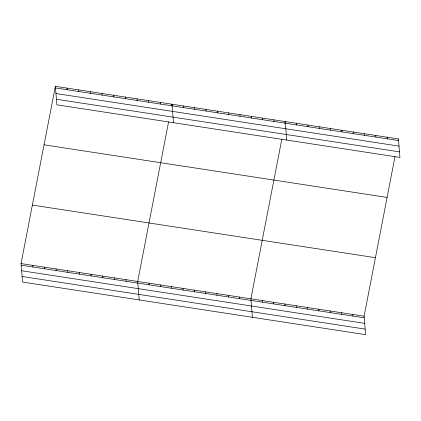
<?xml version="1.0" encoding="UTF-8"?>
<svg xmlns="http://www.w3.org/2000/svg" width="421" height="421" viewBox="0 0 421 421"><rect width="100%" height="100%" fill="white"/><g stroke="black" fill="none" stroke-linecap="round" stroke-linejoin="round"><path stroke-width="0.63" d="M395.009 156.612L364.107 316.182L365.628 334.669L22.571 282.059L21.05 263.572L55.372 86.331L398.429 138.941L399.95 157.428L56.893 104.818L55.372 86.331M168.589 121.885L137.688 281.46L139.209 299.947M171.657 106.045L172.015 104.219L173.531 122.706M281.802 139.246L250.9 298.821L252.416 317.308M284.87 123.406L285.222 121.58L286.743 140.067M398.077 140.767L398.429 138.941M55.509 87.952L398.566 140.567M55.967 93.52L399.019 146.129M56.435 99.251L399.492 151.865M44.047 144.819L387.104 197.433M32.375 205.085L375.432 257.694M21.05 263.572L364.107 316.182M21.182 265.198L364.239 317.808M21.639 270.761L364.697 323.37M22.113 276.492L365.17 329.106M387.11 137.204L387.241 138.83M375.79 135.467L375.921 137.093M364.465 133.731L364.602 135.357M353.145 131.994L353.282 133.62M341.826 130.263L341.957 131.884M352.787 314.45L352.919 316.071M330.506 128.526L330.638 130.147M341.463 312.714L341.599 314.334M319.186 126.789L319.318 128.41M330.143 310.977L330.28 312.598M307.862 125.053L307.998 126.674M318.823 309.24L318.955 310.861M296.542 123.316L296.673 124.937M307.504 307.504L307.635 309.13M296.179 305.767L296.316 307.393M273.903 119.843L274.034 121.469M284.859 304.03L284.996 305.657M262.578 118.106L262.715 119.732M273.539 302.294L273.671 303.92M251.258 116.37L251.395 117.996M262.22 300.557L262.351 302.183M239.938 114.633L240.07 116.259M228.619 112.896L228.75 114.523M239.575 297.084L239.712 298.71M217.294 111.16L217.431 112.786M228.256 295.347L228.387 296.973M205.974 109.428L206.111 111.049M216.936 293.616L217.068 295.237M194.655 107.692L194.786 109.313M205.616 291.879L205.748 293.5M183.335 105.955L183.467 107.576M194.291 290.143L194.428 291.764M182.972 288.406L183.109 290.027M160.348 102.429L160.485 104.05M171.652 286.669L171.784 288.296M148.687 100.64L148.818 102.266M160.333 284.933L160.464 286.559M137.02 98.851L137.157 100.477M149.008 283.196L149.145 284.822M125.358 97.062L125.49 98.688M113.691 95.272L113.828 96.898M126.026 279.67L126.158 281.296M102.029 93.483L102.161 95.109M114.359 277.881L114.496 279.507M90.368 91.694L90.499 93.32M102.698 276.092L102.829 277.718M78.701 89.905L78.838 91.531M91.036 274.308L91.168 275.929M67.039 88.121L67.171 89.741M79.369 272.519L79.501 274.139M67.707 270.729L67.839 272.35M56.04 268.94L56.177 270.561M44.379 267.151L44.51 268.772M32.712 265.362L32.849 266.988"/></g></svg>
